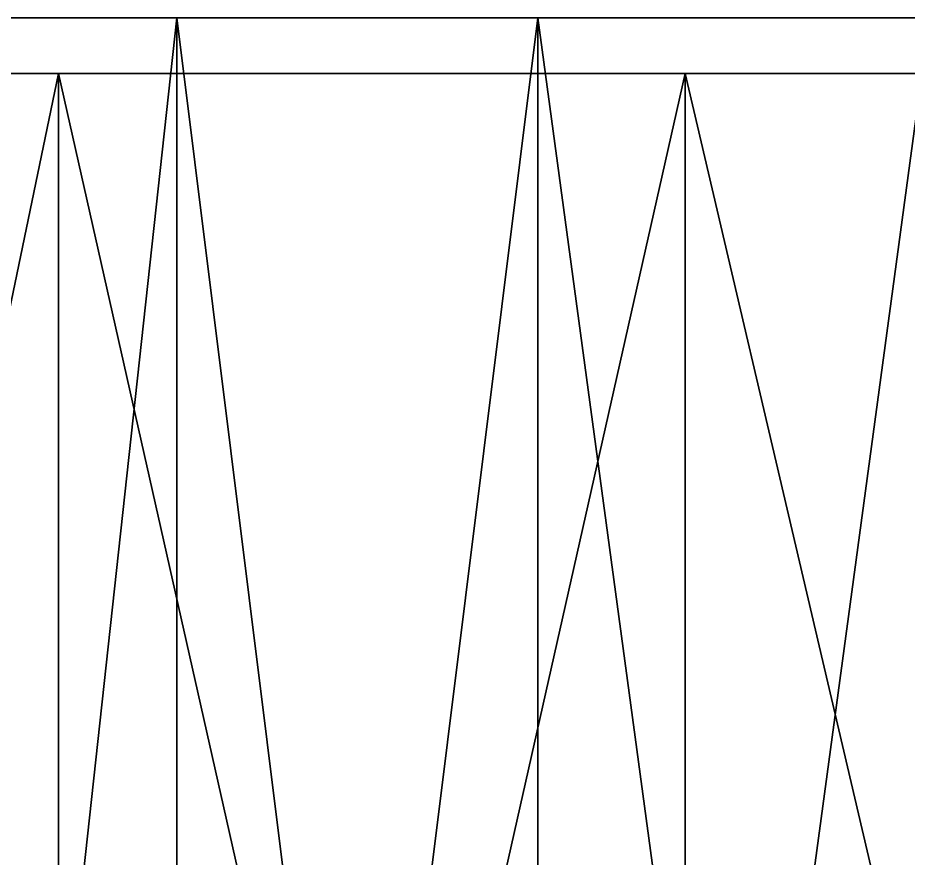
# Model space of a CAD drawing. Header units: millimetres. Extents: x -510 to 550, y -577 to 577.
# Drawn here: x 382.61 to 414.6, y 471.81 to 502 of the extents above; entities that cross this region are included whole.
import ezdxf

# ---------------------------------------------------------------- set-up
doc = ezdxf.new("R2010")
doc.units = ezdxf.units.MM
doc.layers.add('wheel_front_left_visual_0', color=7, linetype='Continuous', true_color=0x14171a)
doc.layers.add('wheel_front_left_visual_1', color=7, linetype='Continuous', true_color=0x7a858c)

msp = doc.modelspace()

# ---------------------------------------------------------------- linework, layer by layer
at = {"layer": 'wheel_front_left_visual_0', "true_color": 0x14171a}
for points in [[(430, 500, -280), (310, 500, -280), (312.306, 500, -256.589)], [(430, 500, -280), (312.306, 500, -303.411), (310, 500, -280)], [(430, 500, -280), (312.306, 500, -256.589), (319.134, 500, -234.078)], [(430, 500, -280), (319.134, 500, -325.922), (312.306, 500, -303.411)], [(430, 500, -280), (319.134, 500, -234.078), (330.224, 500, -213.331)], [(430, 500, -280), (330.224, 500, -346.668), (319.134, 500, -325.922)], [(430, 500, -280), (330.224, 500, -213.331), (345.147, 500, -195.147)], [(430, 500, -280), (345.147, 500, -364.853), (330.224, 500, -346.668)], [(430, 500, -280), (345.147, 500, -195.147), (363.332, 500, -180.223)], [(430, 500, -280), (363.332, 500, -379.776), (345.147, 500, -364.853)], [(430, 500, -280), (363.332, 500, -180.223), (384.078, 500, -169.134)], [(430, 500, -280), (384.078, 500, -390.865), (363.332, 500, -379.776)], [(384.078, 500, -169.134), (363.332, 500, -180.223), (363.332, 400, -180.224)], [(384.078, 500, -169.134), (363.332, 400, -180.224), (384.078, 400, -169.135)], [(363.332, 500, -379.776), (384.078, 500, -390.865), (384.078, 400, -390.866)], [(363.332, 500, -379.776), (384.078, 400, -390.866), (363.332, 400, -379.777)], [(430, 500, -280), (384.078, 500, -169.134), (406.589, 500, -162.306)], [(430, 500, -280), (406.589, 500, -397.694), (384.078, 500, -390.865)], [(406.589, 500, -162.306), (384.078, 500, -169.134), (384.078, 400, -169.135)], [(406.589, 500, -162.306), (384.078, 400, -169.135), (406.589, 400, -162.306)], [(384.078, 500, -390.865), (406.589, 500, -397.694), (406.589, 400, -397.694)], [(384.078, 500, -390.865), (406.589, 400, -397.694), (384.078, 400, -390.866)], [(430, 500, -280), (406.589, 500, -162.306), (430, 500, -160)], [(430, 500, -280), (430, 500, -400), (406.589, 500, -397.694)], [(430, 500, -160), (406.589, 500, -162.306), (406.589, 400, -162.306)], [(430, 500, -160), (406.589, 400, -162.306), (430, 400, -160)], [(406.589, 500, -397.694), (430, 500, -400), (430, 400, -400)], [(406.589, 500, -397.694), (430, 400, -400), (406.589, 400, -397.694)]]:
    msp.add_3dface(points, dxfattribs=at)
at = {"layer": 'wheel_front_left_visual_1', "true_color": 0x7a858c}
for points in [[(430, 502, -280), (355, 502, -280), (356.441, 502, -265.368)], [(430, 502, -280), (356.441, 502, -294.632), (355, 502, -280)], [(430, 502, -280), (356.441, 502, -265.368), (360.709, 502, -251.299)], [(430, 502, -280), (360.709, 502, -308.701), (356.441, 502, -294.632)], [(430, 502, -280), (360.709, 502, -251.299), (367.64, 502, -238.332)], [(430, 502, -280), (367.64, 502, -321.668), (360.709, 502, -308.701)], [(430, 502, -280), (367.64, 502, -238.332), (376.967, 502, -226.967)], [(430, 502, -280), (376.967, 502, -333.033), (367.64, 502, -321.668)], [(430, 502, -280), (376.967, 502, -226.967), (388.332, 502, -217.64)], [(430, 502, -280), (388.332, 502, -342.36), (376.967, 502, -333.033)], [(388.332, 502, -217.64), (376.967, 502, -226.967), (376.967, 398, -226.967)], [(388.332, 502, -217.64), (376.967, 398, -226.967), (388.332, 398, -217.64)], [(376.967, 502, -333.033), (388.332, 502, -342.36), (388.332, 398, -342.36)], [(376.967, 502, -333.033), (388.332, 398, -342.36), (376.967, 398, -333.033)], [(430, 502, -280), (388.332, 502, -217.64), (401.299, 502, -210.709)], [(430, 502, -280), (401.299, 502, -349.291), (388.332, 502, -342.36)], [(401.299, 502, -210.709), (388.332, 502, -217.64), (388.332, 398, -217.64)], [(401.299, 502, -210.709), (388.332, 398, -217.64), (401.299, 398, -210.709)], [(388.332, 502, -342.36), (401.299, 502, -349.291), (401.299, 398, -349.291)], [(388.332, 502, -342.36), (401.299, 398, -349.291), (388.332, 398, -342.36)], [(430, 502, -280), (401.299, 502, -210.709), (415.368, 502, -206.441)], [(430, 502, -280), (415.368, 502, -353.559), (401.299, 502, -349.291)], [(415.368, 502, -206.441), (401.299, 502, -210.709), (401.299, 398, -210.709)], [(415.368, 502, -206.441), (401.299, 398, -210.709), (415.368, 398, -206.441)], [(401.299, 502, -349.291), (415.368, 502, -353.559), (415.368, 398, -353.559)], [(401.299, 502, -349.291), (415.368, 398, -353.559), (401.299, 398, -349.291)]]:
    msp.add_3dface(points, dxfattribs=at)

doc.saveas('drawing.dxf')
